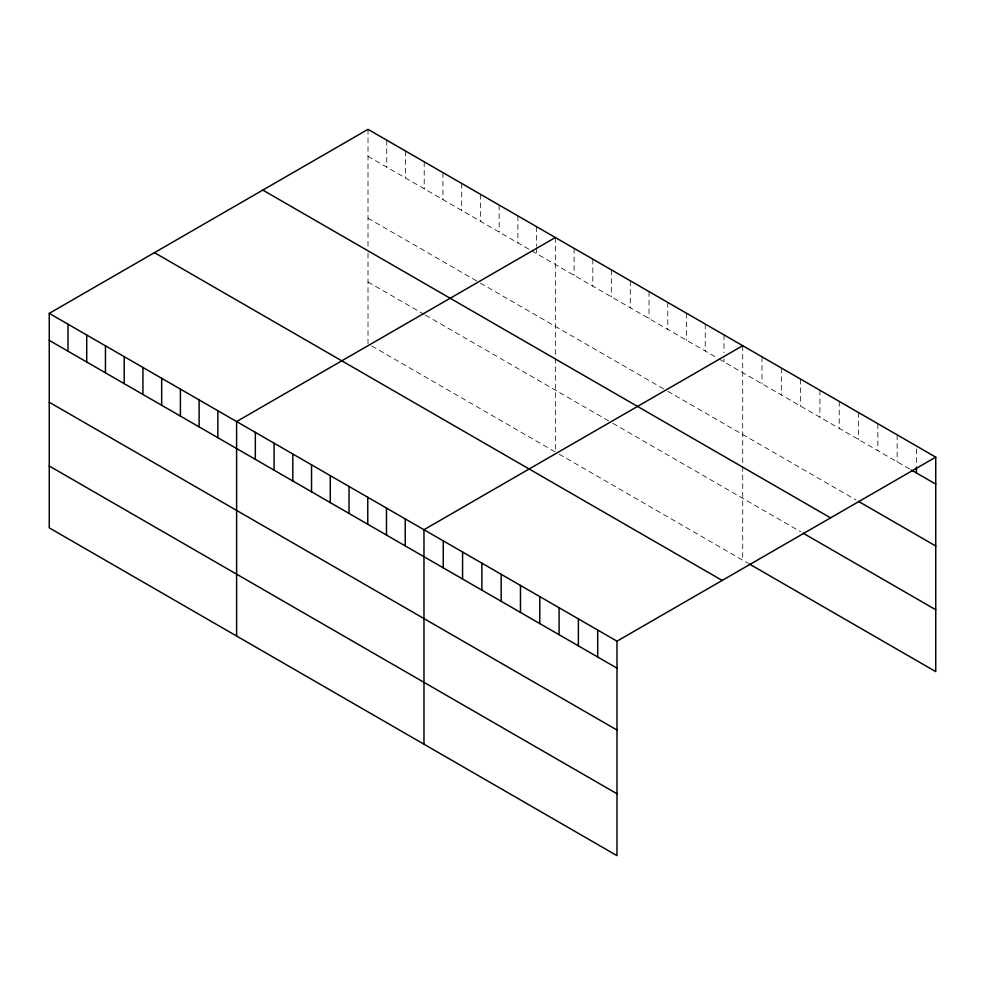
<?xml version="1.0" encoding="UTF-8"?>
<svg xmlns="http://www.w3.org/2000/svg" width="985" height="985" viewBox="0 0 985 985"><rect width="100%" height="100%" fill="white"/><g stroke="black" fill="none" stroke-linecap="round" stroke-linejoin="round"><path stroke-width="0.74" stroke-dasharray="4.92 3.69" d="M368.008 156.332L530.373 250.079M531.629 250.793L717.733 358.244M718.988 358.971L910.017 469.254M368.008 218.202L479.166 282.387M480.421 283.114L666.525 390.552M667.768 391.279L855.965 499.924M368.008 281.956L424.215 314.412M425.458 315.126L611.562 422.577M612.818 423.304L800.62 531.728M371.751 345.994L555.355 452.004M559.111 454.159L747.861 563.137M916.444 448.988L916.444 465.474M897.138 434.853L897.138 461.83M877.844 423.698L877.844 450.687M858.538 412.555L858.538 439.532M839.232 401.412L839.232 428.389M819.926 390.269L819.926 417.246M800.62 379.127L800.62 406.103M781.327 367.984L781.327 394.96M762.021 356.841L762.021 383.818M742.715 345.686L742.715 464.908M742.715 466.422L742.715 560.169M723.975 334.875L723.975 352.864M723.975 358.86L723.975 361.852M705.248 324.053L705.248 351.029M686.508 313.242L686.508 340.219M667.768 302.42L667.768 329.396M649.041 291.609L649.041 318.586M630.302 280.787L630.302 307.763M611.562 269.976L611.562 296.953M592.835 259.153L592.835 286.13M574.095 248.343L574.095 275.32M555.355 237.52L555.355 356.73M555.355 358.244L555.355 450.527M536.628 226.71L536.628 246.188M536.628 247.691L536.628 253.687M517.888 215.887L517.888 242.864M499.149 205.065L499.149 232.054M480.421 194.254L480.421 221.231M461.682 183.432L461.682 210.421M442.942 172.621L442.942 199.598M424.215 161.799L424.215 188.775M405.475 150.988L405.475 177.965M386.736 140.166L386.736 167.142M368.008 129.355L368.008 247.05M368.008 253.12L368.008 343.827"/><path stroke-width="1.48" d="M49.25 313.378L616.992 641.173L616.992 855.645L49.25 527.861L49.25 313.378L368.008 129.355L935.75 457.138L935.75 671.622L749.154 563.888M555.355 237.52L236.609 421.555L236.609 636.027M742.715 345.686L423.969 529.721L423.969 744.204M616.992 641.173L935.75 457.138M911.297 470.005L935.75 484.115M858.538 501.414L935.75 545.998M262.81 190.08L830.564 517.864M803.206 533.217L935.75 609.74M154.436 252.652L722.19 580.436M49.25 340.367L616.992 668.15M49.25 402.237L616.992 730.02M49.25 465.991L616.992 793.775M916.444 466.976L916.444 472.972M597.698 630.018L597.698 657.007M578.392 618.875L578.392 645.852M559.086 607.733L559.086 634.709M539.78 596.59L539.78 623.567M520.474 585.447L520.474 612.424M501.18 574.304L501.18 601.281M481.874 563.149L481.874 590.138M462.568 552.006L462.568 578.983M443.262 540.863L443.262 567.84M405.229 518.898L405.229 545.887M386.489 508.088L386.489 535.064M367.762 497.265L367.762 524.254M349.022 486.455L349.022 513.431M330.283 475.632L330.283 502.621M311.543 464.821L311.543 491.798M292.816 453.999L292.816 480.975M274.076 443.188L274.076 470.165M255.337 432.366L255.337 459.342M217.87 410.733L217.87 437.709M199.13 399.922L199.13 426.899M180.403 389.1L180.403 416.076M161.663 378.289L161.663 405.266M142.923 367.467L142.923 394.443M124.196 356.644L124.196 383.633M105.457 345.833L105.457 372.81M86.717 335.011L86.717 362M67.99 324.2L67.99 351.177"/></g></svg>
